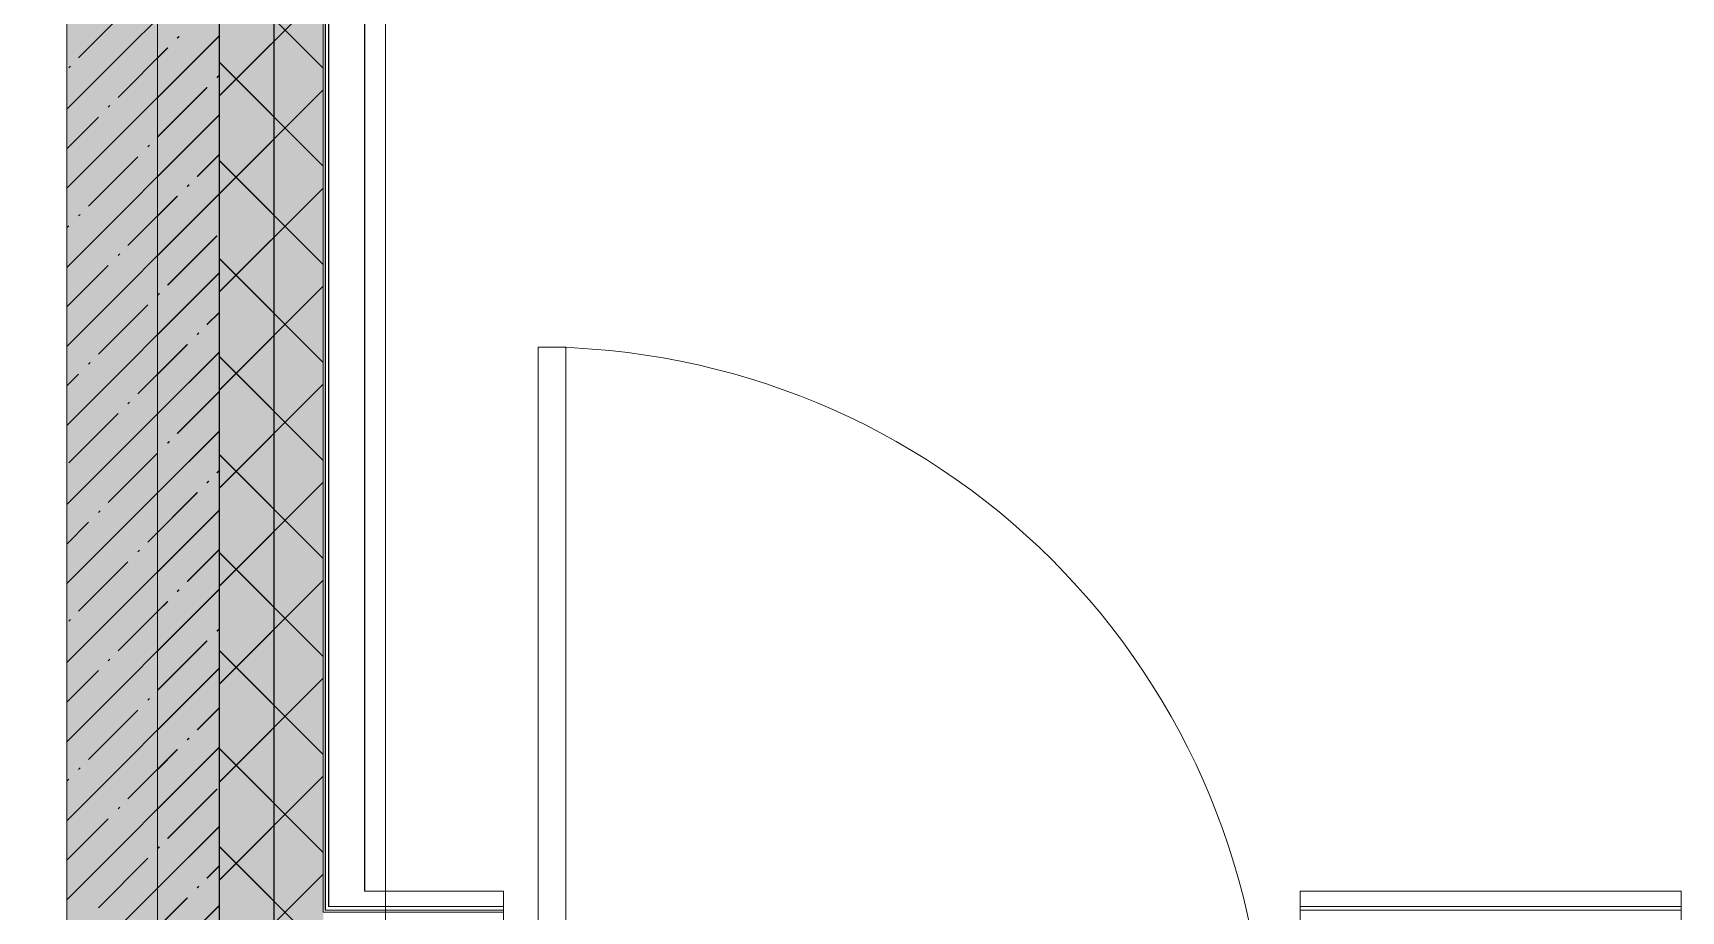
# Model space of a CAD drawing. Header units: millimetres. Extents: x -3817 to 677485, y -22715 to 103890.
# Drawn here: x 84945 to 87324, y 25743 to 27010 of the extents above; entities that cross this region are included whole.
import ezdxf

# ---------------------------------------------------------------- set-up
doc = ezdxf.new("R2010")
doc.units = ezdxf.units.MM
doc.layers.add('PDF _Геометрия', color=7, linetype='Continuous', true_color=0x1d1d1d)
doc.layers.add('PDF _Сплошная заливка', color=7, linetype='Continuous', true_color=0xffffff)

msp = doc.modelspace()

# ---------------------------------------------------------------- hatches: boundary and pattern name
at = {"layer": 'PDF _Сплошная заливка', "transparency": 33554559}
for points in [[(85275.9, 25591.3), (85363.3, 25591.3), (85363.3, 29241.3), (85213.3, 29241.3), (85213.3, 25591.3)], [(85213.6, 25591.3), (85363.6, 25591.3), (85363.6, 29241.3), (85213.6, 29241.3), (85213.6, 26490)]]:
    msp.add_hatch(color=256, dxfattribs=at).paths.add_polyline_path(points)

# ---------------------------------------------------------------- linework, layer by layer
at = {"layer": 'PDF _Геометрия', "color": 7, "lineweight": 9}
for points in [[(85124.2, 5212.4), (85124.2, 16952.3), (84824.2, 17102.3), (85424.2, 17402.3), (85124.2, 17552.3), (85124.2, 29292.1)], [(85453.3, 29292.1), (85453.3, 17552.3), (85753.3, 17402.3), (85153.3, 17102.3), (85453.3, 16952.3), (85453.3, 5212.4)], [(85453.3, 25744.3), (85371.3, 25744.3), (85366.3, 25744.3), (85366.3, 29241.3), (85366.3, 29261.3), (85366.3, 29241.3), (85363.3, 29241.3), (85213.3, 29241.3)], [(85213.6, 29241.3), (85363.6, 29241.3), (85366.6, 29241.3), (85366.6, 29261.4), (85366.6, 29241.3), (85366.6, 25744.3), (85371.6, 25744.3), (85623.6, 25744.3)], [(85453.3, 25741.3), (85371.3, 25741.3), (85366.3, 25741.3), (85363.3, 25741.3), (85363.3, 29241.3)], [(85623.6, 25741.4), (85371.6, 25741.4), (85366.6, 25741.4), (85363.6, 25741.4), (85363.6, 29241.3)], [(85453.3, 25670.3), (85292.3, 25670.3), (85292.3, 29136.3), (80593.3, 29136.3)], [(85623.6, 25670.3), (85292.6, 25670.3), (85292.6, 29136.3), (85124.2, 29136.3)], [(86773.6, 25744.3), (87323.6, 25744.3)]]:
    msp.add_lwpolyline(points, dxfattribs=at)
at = {"layer": 'PDF _Геометрия', "color": 9, "lineweight": 9, "true_color": 0xc0c0c0}
for points in [[(85453.3, 25749.3), (85371.3, 25749.3), (85371.3, 29261.3), (85366.3, 29261.3), (85213.3, 29261.3), (80593.3, 29261.3), (80593.3, 29011.3), (80593.3, 28811.3), (80893.3, 28811.3), (80893.3, 29011.3), (85213.3, 29011.3), (85213.3, 25591.3), (85363.3, 25591.3)], [(85371.6, 29191.3), (85423.6, 29191.3), (85423.6, 29011.4), (85423.6, 25771.3), (85623.6, 25771.3), (85623.6, 25591.3), (85623.6, 25749.3), (85371.6, 25749.3), (85371.6, 29261.4), (85366.6, 29261.4), (85213.6, 29261.4), (85124.2, 29261.4)], [(85453.3, 25771.3), (85423.3, 25771.3), (85423.3, 29011.3), (85423.3, 29191.3), (85371.3, 29191.3)], [(85263.3, 25341.3), (85213.3, 25341.3), (85213.3, 23941.4), (85213.3, 23921.3), (85213.3, 23871.3), (85213.3, 29011.3), (84993.3, 29011.3), (84993.3, 23791.3), (83753.3, 23791.3)], [(85263.6, 25341.3), (85213.6, 25341.3), (85213.6, 23941.3), (85213.6, 23921.3), (85213.6, 23871.3), (85213.6, 29011.4), (85124.2, 29011.4), (85213.6, 29011.4), (85213.6, 25591.3), (85363.6, 25591.3), (85371.6, 25591.3), (85243.6, 25591.3), (85243.6, 25341.3), (85283.6, 25341.3)]]:
    msp.add_lwpolyline(points, dxfattribs=at)
at = {"layer": 'PDF _Геометрия', "lineweight": 9}
for points in [[(84993.3, 26899.5), (85213.3, 27119.5)], [(85363.3, 26958.6), (85213.3, 27108.6)], [(85363.6, 26958.6), (85213.6, 27108.6)], [(85213.3, 26918.7), (85363.3, 27068.7)], [(85213.6, 26918.7), (85363.6, 27068.7)], [(85010.4, 26973.7), (85081.6, 27045)], [(84993.3, 26785.5), (85213.3, 27005.5)], [(85124.2, 26916.2), (85213.6, 27005.5)], [(85152.9, 27002.2), (85155.3, 27004.6)], [(85153.2, 27002.2), (85155.6, 27004.6)], [(85067.4, 26916.6), (85138.7, 26987.9)], [(85124.2, 26973.2), (85139, 26987.9)], [(84996.1, 26959.4), (84998.5, 26961.8)], [(85363.3, 26817.2), (85213.3, 26967.2)], [(85363.6, 26817.2), (85213.6, 26967.2)], [(85210, 26945.2), (85212.3, 26947.5)], [(85210.3, 26945.2), (85212.6, 26947.5)], [(85124.4, 26859.6), (85195.7, 26930.9)], [(85124.7, 26859.6), (85196, 26930.9)], [(85213.3, 26777.3), (85363.3, 26927.3)], [(85213.6, 26777.3), (85363.6, 26927.3)], [(84993.3, 26671.4), (85213.3, 26891.4)], [(84993.3, 26842.5), (85038.9, 26888.1)], [(85053.1, 26902.4), (85055.5, 26904.8)], [(85124.2, 26802.1), (85213.6, 26891.4)], [(85110.2, 26845.4), (85112.5, 26847.7)], [(85024.6, 26759.8), (85095.9, 26831.1)], [(85181.4, 26802.6), (85213.3, 26834.4)], [(85181.8, 26802.6), (85213.6, 26834.4)], [(85363.3, 26675.7), (85213.3, 26825.7)], [(85363.6, 26675.7), (85213.6, 26825.7)], [(85167.2, 26788.3), (85169.6, 26790.7)], [(85167.5, 26788.3), (85169.9, 26790.7)], [(84993.3, 26557.4), (85213.3, 26777.4)], [(85081.6, 26702.8), (85152.9, 26774.1)], [(85124.2, 26688.1), (85213.6, 26777.4)], [(85124.2, 26745.1), (85153.2, 26774.1)], [(85213.3, 26635.9), (85363.3, 26785.9)], [(85213.6, 26635.9), (85363.6, 26785.9)], [(85010.4, 26745.6), (85012.7, 26747.9)], [(84993.3, 26728.5), (84996.1, 26731.3)], [(85138.7, 26645.8), (85210, 26717.1)], [(85139, 26645.8), (85210.3, 26717.1)], [(84993.3, 26614.4), (85053.1, 26674.3)], [(85067.4, 26688.5), (85069.8, 26690.9)], [(85363.3, 26534.3), (85213.3, 26684.3)], [(85363.6, 26534.3), (85213.6, 26684.3)], [(84993.3, 26443.3), (85213.3, 26663.3)], [(85124.2, 26574), (85213.6, 26663.3)], [(85124.4, 26631.5), (85126.8, 26633.9)], [(85124.7, 26631.5), (85127.1, 26633.9)], [(85213.3, 26494.4), (85363.3, 26644.4)], [(85213.6, 26494.4), (85363.6, 26644.4)], [(85038.9, 26546), (85110.2, 26617.3)], [(85195.7, 26588.8), (85213.3, 26606.3)], [(85196, 26588.8), (85213.6, 26606.3)], [(85181.4, 26574.5), (85183.8, 26576.9)], [(85181.8, 26574.5), (85184.1, 26576.9)], [(85095.9, 26489), (85167.2, 26560.2)], [(85124.2, 26517), (85167.5, 26560.2)], [(84993.3, 26329.3), (85213.3, 26549.3)], [(85024.6, 26531.7), (85027, 26534.1)], [(85124.2, 26460), (85213.6, 26549.3)], [(85363.3, 26392.9), (85213.3, 26542.9)], [(85363.6, 26392.9), (85213.6, 26542.9)], [(84993.3, 26500.4), (85010.4, 26517.5)], [(85213.3, 26353), (85363.3, 26503)], [(85213.6, 26353), (85363.6, 26503)], [(85152.9, 26431.9), (85213.3, 26492.3)], [(85153.2, 26431.9), (85213.6, 26492.3)], [(84996.1, 26389.2), (85067.4, 26460.4)], [(85081.6, 26474.7), (85084, 26477.1)], [(84993.3, 26215.2), (85213.3, 26435.2)], [(85124.2, 26345.9), (85213.6, 26435.2)], [(85138.7, 26417.7), (85141, 26420.1)], [(85139, 26417.7), (85141.4, 26420.1)], [(85053.1, 26332.1), (85124.4, 26403.4)], [(85363.3, 26251.5), (85213.3, 26401.5)], [(85363.6, 26251.5), (85213.6, 26401.5)], [(85195.7, 26360.7), (85198.1, 26363)], [(85196, 26360.7), (85198.4, 26363)], [(85210, 26374.9), (85213.3, 26378.2)], [(85210.3, 26374.9), (85213.6, 26378.2)], [(85213.3, 26211.6), (85363.3, 26361.6)], [(85213.6, 26211.6), (85363.6, 26361.6)], [(85110.2, 26275.1), (85181.4, 26346.4)], [(85124.2, 26288.9), (85181.8, 26346.4)], [(84993.3, 26101.2), (85213.3, 26321.2)], [(85038.9, 26317.9), (85041.3, 26320.3)], [(85124.2, 26231.9), (85213.6, 26321.2)], [(84993.3, 26272.3), (85024.6, 26303.6)], [(85010.4, 26175.3), (85081.6, 26246.6)], [(85095.9, 26260.9), (85098.3, 26263.2)], [(85167.2, 26218.1), (85213.3, 26264.2)], [(85167.5, 26218.1), (85213.6, 26264.2)], [(85363.3, 26110.1), (85213.3, 26260.1)], [(85363.6, 26110.1), (85213.6, 26260.1)], [(85213.3, 26070.2), (85363.3, 26220.2)], [(85213.6, 26070.2), (85363.6, 26220.2)], [(84993.3, 25987.1), (85213.3, 26207.1)], [(85124.2, 26117.8), (85213.6, 26207.1)], [(85152.9, 26203.8), (85155.3, 26206.2)], [(85153.2, 26203.8), (85155.6, 26206.2)], [(85067.4, 26118.3), (85138.7, 26189.6)], [(85124.2, 26174.8), (85139, 26189.6)], [(84996.1, 26161.1), (84998.5, 26163.4)], [(85210, 26146.8), (85212.3, 26149.2)], [(85210.3, 26146.8), (85212.6, 26149.2)], [(85124.4, 26061.3), (85195.7, 26132.6)], [(85124.7, 26061.3), (85196, 26132.6)], [(85053.1, 26104), (85055.5, 26106.4)], [(85363.3, 25968.6), (85213.3, 26118.6)], [(85363.6, 25968.6), (85213.6, 26118.6)], [(84993.3, 25873.1), (85213.3, 26093.1)], [(84993.3, 26044.2), (85038.9, 26089.8)], [(85124.2, 26003.8), (85213.6, 26093.1)], [(85213.3, 25928.7), (85363.3, 26078.7)], [(85213.6, 25928.7), (85363.6, 26078.7)], [(85024.6, 25961.5), (85095.9, 26032.8)], [(85110.2, 26047), (85112.5, 26049.4)], [(85181.4, 26004.3), (85213.3, 26036.1)], [(85181.8, 26004.3), (85213.6, 26036.1)], [(85167.2, 25990), (85169.6, 25992.4)], [(85167.5, 25990), (85169.9, 25992.4)], [(84993.3, 25759), (85213.3, 25979)], [(85081.6, 25904.5), (85152.9, 25975.7)], [(85124.2, 25889.7), (85213.6, 25979)], [(85124.2, 25946.7), (85153.2, 25975.7)], [(85363.3, 25827.2), (85213.3, 25977.2)], [(85363.6, 25827.2), (85213.6, 25977.2)], [(84993.3, 25930.1), (84996.1, 25933)], [(85010.4, 25947.2), (85012.7, 25949.6)], [(85213.3, 25787.3), (85363.3, 25937.3)], [(85213.6, 25787.3), (85363.6, 25937.3)], [(85138.7, 25847.4), (85210, 25918.7)], [(85139, 25847.4), (85210.3, 25918.7)], [(85067.4, 25890.2), (85069.8, 25892.6)], [(84993.3, 25816.1), (85053.1, 25875.9)], [(84993.3, 25645), (85213.3, 25865)], [(85124.2, 25775.7), (85213.6, 25865)], [(85038.9, 25747.6), (85110.2, 25818.9)], [(85124.4, 25833.2), (85126.8, 25835.5)], [(85124.7, 25833.2), (85127.1, 25835.6)], [(85453.3, 25595.8), (85363.3, 25685.8), (85213.3, 25835.8)], [(85458, 25591.3), (85363.6, 25685.8), (85213.6, 25835.8)], [(85195.7, 25790.4), (85213.3, 25808)], [(85196, 25790.4), (85213.6, 25808)], [(85213.3, 25645.9), (85363.3, 25795.9)], [(85213.6, 25645.9), (85363.6, 25795.9)], [(85181.4, 25776.2), (85183.8, 25778.5)], [(85181.8, 25776.2), (85184.1, 25778.5)], [(84993.3, 25530.9), (85213.3, 25751)], [(85095.9, 25690.6), (85167.2, 25761.9)], [(85124.2, 25718.6), (85167.5, 25761.9)], [(85124.2, 25661.6), (85213.6, 25750.9)]]:
    msp.add_lwpolyline(points, dxfattribs=at)
at = {"layer": 'PDF _Геометрия', "color": 253, "lineweight": 13, "true_color": 0xaaaaaa}
msp.add_lwpolyline([(85673.6, 26556.3), (85673.6, 25506.3), (85713.6, 25506.3), (85713.6, 26556.3)], close=True, dxfattribs=at)
at = {"layer": 'PDF _Геометрия', "color": 9, "lineweight": 9, "true_color": 0xc0c0c0}
msp.add_lwpolyline([(87323.6, 25771.3), (87323.6, 25591.3), (87323.6, 25749.3), (86773.6, 25749.3), (86773.6, 25591.3), (86773.6, 25771.3)], close=True, dxfattribs=at)
at = {"layer": 'PDF _Геометрия', "color": 253, "lineweight": 9, "true_color": 0xaaaaaa}
msp.add_arc((85673.6, 25506.4), 1050, 359.9999, 90.0001, dxfattribs=at)
at = {"layer": 'PDF _Сплошная заливка', "lineweight": 35, "transparency": 33554559}
for points in [[(85213.3, 23771.4), (85213.3, 29011.3), (84993.3, 23771.4), (84993.3, 29011.3)], [(85213.6, 23771.3), (85213.6, 29011.4), (85124.2, 23771.3), (85124.2, 29011.4)]]:
    msp.add_solid(points, dxfattribs=at)

doc.saveas('drawing.dxf')
